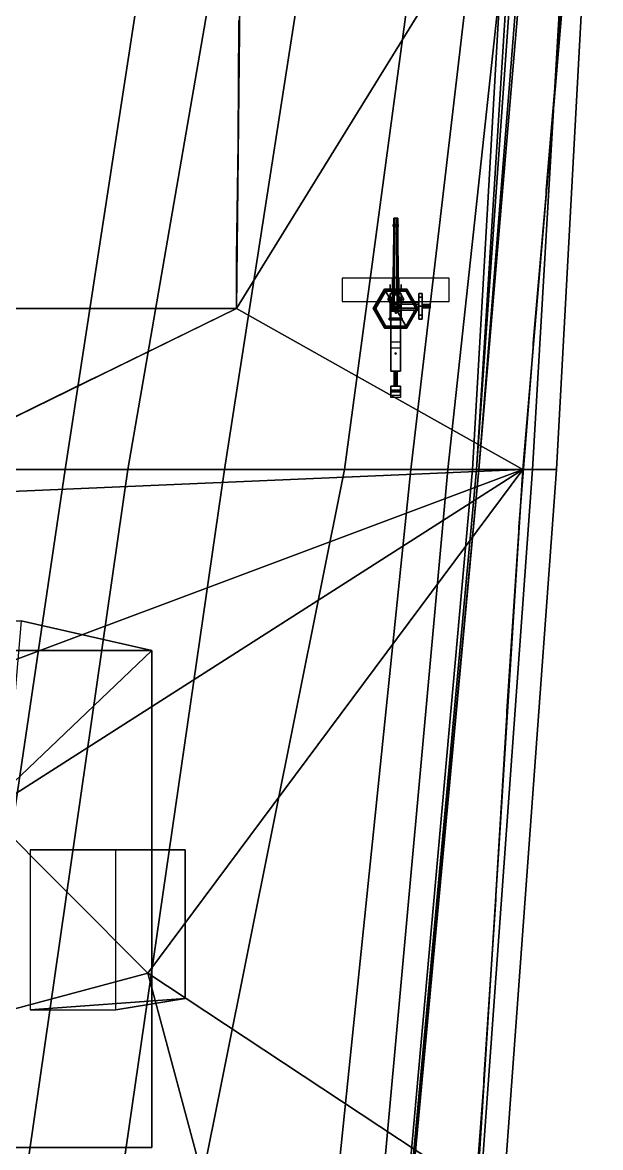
# Model space of a CAD drawing. Header units: millimetres. Extents: x -12 to 12, y -117 to 93.
# Drawn here: x 3.19 to 10.42, y -43.46 to -29.41 of the extents above; entities that cross this region are included whole.
import ezdxf

# ---------------------------------------------------------------- set-up
doc = ezdxf.new("R2010")
doc.units = ezdxf.units.MM
doc.header["$MEASUREMENT"] = 0
for name, color, linetype in [('barrel', 1, 'Continuous'), ('railings', 6, 'Continuous'), ('sleeve', 5, 'Continuous'), ('supersctucture', 3, 'Continuous'), ('turret', 2, 'Continuous')]:
    doc.layers.add(name, color=color, linetype=linetype)

msp = doc.modelspace()

# ---------------------------------------------------------------- linework, layer by layer
for points in [[(3.73, -34.99, -6.39), (1.73, -34.99, -6.88), (3.08, -25.93, -6.88), (5.12, -25.93, -6.51)], [(4.51, -34.99, -6.11), (3.73, -34.99, -6.39), (5.12, -25.93, -6.51), (6.08, -25.93, -6.11)], [(5.72, -34.99, -5.46), (4.51, -34.99, -6.11), (6.08, -25.93, -6.11), (7.13, -25.93, -5.56)], [(7.22, -34.99, -4.42), (5.72, -34.99, -5.46), (7.13, -25.93, -5.56), (8.44, -25.93, -4.42)], [(8.05, -34.99, -3.36), (7.22, -34.99, -4.42), (8.44, -25.93, -4.42), (9.11, -25.93, -3.36)], [(8.51, -34.99, -2.42), (8.05, -34.99, -3.36), (9.11, -25.93, -3.36), (9.49, -25.93, -2.42)], [(8.9, -34.99, -0.78), (8.51, -34.99, -2.42), (9.49, -25.93, -2.42), (9.67, -25.93, -1.25)], [(9.57, -34.99, 4.67), (8.82, -34.99, 1.34), (9.34, -25.93, 1.27), (10.1, -25.93, 4.67)], [(8.82, -34.99, 1.34), (8.82, -34.99, 1.03), (9.34, -25.93, 1.03), (9.34, -25.93, 1.27)], [(8.82, -34.99, 1.03), (8.87, -34.99, 0.7), (9.44, -25.93, 0.7), (9.34, -25.93, 1.03)], [(8.87, -34.99, 0.7), (8.9, -34.99, 0.39), (9.62, -25.93, -0.06), (9.51, -25.93, 0.39)], [(8.87, -34.99, 0.7), (8.87, -34.99, 0.7), (9.51, -25.93, 0.39), (9.44, -25.93, 0.7)], [(8.9, -34.99, -0.05), (8.9, -34.99, -0.78), (9.67, -25.93, -1.25), (9.67, -25.93, -0.38)], [(8.9, -34.99, 0.39), (8.9, -34.99, -0.05), (9.67, -25.93, -0.38), (9.62, -25.93, -0.06)], [(9.45, -34.99, 6.25), (9.87, -34.99, 5.92), (10.36, -25.93, 5.76), (10.22, -25.93, 6.17)], [(9.87, -34.99, 5.72), (9.57, -34.99, 4.67), (10.1, -25.93, 4.67), (10.36, -25.93, 5.57)], [(9.87, -34.99, 5.92), (9.87, -34.99, 5.72), (10.36, -25.93, 5.57), (10.36, -25.93, 5.76)], [(7.61, -32.98, 6.31), (7.735, -32.763, 6.31), (7.72, -32.738, 6.28), (7.58, -32.98, 6.28)], [(7.72, -32.738, 6.23), (7.58, -32.98, 6.23), (7.58, -32.98, 6.28), (7.72, -32.738, 6.28)], [(7.735, -32.763, 6.31), (7.985, -32.763, 6.31), (8, -32.738, 6.28), (7.72, -32.738, 6.28)], [(8, -32.738, 6.23), (7.72, -32.738, 6.23), (7.72, -32.738, 6.28), (8, -32.738, 6.28)], [(7.985, -32.763, 6.31), (8.11, -32.98, 6.31), (8.14, -32.98, 6.28), (8, -32.738, 6.28)], [(8.14, -32.98, 6.23), (8, -32.738, 6.23), (8, -32.738, 6.28), (8.14, -32.98, 6.28)], [(7.735, -32.763, 6.31), (7.61, -32.98, 6.31), (7.61, -32.98, 6.92), (7.735, -32.763, 6.92)], [(7.985, -32.763, 6.31), (7.735, -32.763, 6.31), (7.735, -32.763, 6.92), (7.985, -32.763, 6.92)], [(8.11, -32.98, 6.31), (7.985, -32.763, 6.31), (7.985, -32.763, 6.92), (8.11, -32.98, 6.92)], [(7.735, -33.197, 6.31), (7.61, -32.98, 6.31), (7.58, -32.98, 6.28), (7.72, -33.222, 6.28)], [(7.58, -32.98, 6.23), (7.72, -33.222, 6.23), (7.72, -33.222, 6.28), (7.58, -32.98, 6.28)], [(7.61, -32.98, 6.31), (7.735, -33.197, 6.31), (7.735, -33.197, 6.92), (7.61, -32.98, 6.92)], [(7.985, -33.197, 6.31), (8.11, -32.98, 6.31), (8.11, -32.98, 6.92), (7.985, -33.197, 6.92)], [(8.11, -32.98, 6.31), (7.985, -33.197, 6.31), (8, -33.222, 6.28), (8.14, -32.98, 6.28)], [(8, -33.222, 6.23), (8.14, -32.98, 6.23), (8.14, -32.98, 6.28), (8, -33.222, 6.28)], [(7.985, -33.197, 6.31), (7.735, -33.197, 6.31), (7.72, -33.222, 6.28), (8, -33.222, 6.28)], [(7.72, -33.222, 6.23), (8, -33.222, 6.23), (8, -33.222, 6.28), (7.72, -33.222, 6.28)], [(7.735, -33.197, 6.31), (7.985, -33.197, 6.31), (7.985, -33.197, 6.92), (7.735, -33.197, 6.92)], [(2.39, -44, -6.27), (0.81, -44, -6.98), (1.73, -34.99, -6.88), (3.73, -34.99, -6.39)], [(3.21, -44, -6.18), (2.39, -44, -6.27), (3.73, -34.99, -6.39), (4.51, -34.99, -6.11)], [(4.41, -44, -5.73), (3.21, -44, -6.18), (4.51, -34.99, -6.11), (5.72, -34.99, -5.46)], [(5.41, -44, -4.71), (4.41, -44, -5.73), (5.72, -34.99, -5.46), (7.22, -34.99, -4.42)], [(7.12, -44, -3.1), (5.41, -44, -4.71), (7.22, -34.99, -4.42), (8.05, -34.99, -3.36)], [(7.69, -44, -1.9), (7.12, -44, -3.1), (8.05, -34.99, -3.36), (8.51, -34.99, -2.42)], [(8.06, -44, -0.54), (7.69, -44, -1.9), (8.51, -34.99, -2.42), (8.9, -34.99, -0.78)], [(8.92, -44, 4.67), (8.01, -44, 1.34), (8.82, -34.99, 1.34), (9.57, -34.99, 4.67)], [(8.01, -44, 1.34), (8.01, -44, 0.95), (8.82, -34.99, 1.03), (8.82, -34.99, 1.34)], [(8.01, -44, 0.95), (8.04, -44, 0.7), (8.87, -34.99, 0.7), (8.82, -34.99, 1.03)], [(8.04, -44, 0.7), (8.05, -44, 0.39), (8.9, -34.99, 0.39), (8.87, -34.99, 0.7)], [(8.05, -44, 0.39), (8.06, -44, 0.14), (8.9, -34.99, -0.05), (8.9, -34.99, 0.39)], [(8.06, -44, 0.14), (8.06, -44, -0.54), (8.9, -34.99, -0.78), (8.9, -34.99, -0.05)], [(8.88, -44, 6.3), (9.21, -44, 5.92), (9.87, -34.99, 5.92), (9.45, -34.99, 6.25)], [(9.21, -44, 5.72), (8.92, -44, 4.67), (9.57, -34.99, 4.67), (9.87, -34.99, 5.72)], [(9.21, -44, 5.92), (9.21, -44, 5.72), (9.87, -34.99, 5.72), (9.87, -34.99, 5.92)], [(2.75, -39.267, 7.41), (-4.763, -41.28, 7.41), (-5.5, -44.03, 7.41), (4.763, -41.28, 7.41)], [(4.763, -41.28, 6.29), (2.75, -39.267, 6.28), (2.75, -39.267, 7.41), (4.763, -41.28, 7.41)], [(4.763, -41.28, 7.41), (-5.5, -44.03, 7.41), (-4.763, -46.78, 7.41), (5.5, -44.03, 7.41)], [(5.5, -44.03, 6.31), (4.763, -41.28, 6.29), (4.763, -41.28, 7.41), (5.5, -44.03, 7.41)]]:
    msp.add_3dface(points)
at = {"layer": 'barrel'}
for points in [[(7.872, -31.85, 7.268), (7.847, -31.85, 7.268), (7.835, -31.85, 7.29), (7.885, -31.85, 7.29)], [(7.885, -31.85, 7.29), (7.835, -31.85, 7.29), (7.847, -31.85, 7.312), (7.872, -31.85, 7.312)], [(7.835, -31.85, 7.29), (7.847, -31.85, 7.268), (7.847, -32.04, 7.268), (7.835, -32.04, 7.29)], [(7.847, -31.85, 7.312), (7.835, -31.85, 7.29), (7.835, -32.04, 7.29), (7.847, -32.04, 7.312)], [(7.847, -31.85, 7.268), (7.872, -31.85, 7.268), (7.872, -32.04, 7.268), (7.847, -32.04, 7.268)], [(7.872, -31.85, 7.312), (7.847, -31.85, 7.312), (7.847, -32.04, 7.312), (7.872, -32.04, 7.312)], [(7.872, -31.85, 7.268), (7.885, -31.85, 7.29), (7.885, -32.04, 7.29), (7.872, -32.04, 7.268)], [(7.885, -31.85, 7.29), (7.872, -31.85, 7.312), (7.872, -32.04, 7.312), (7.885, -32.04, 7.29)], [(7.89, -31.93, 7.29), (7.83, -31.93, 7.29), (7.845, -31.93, 7.316), (7.875, -31.93, 7.316)], [(7.875, -31.93, 7.264), (7.845, -31.93, 7.264), (7.83, -31.93, 7.29), (7.89, -31.93, 7.29)], [(7.83, -31.93, 7.29), (7.845, -31.93, 7.264), (7.845, -31.955, 7.264), (7.83, -31.955, 7.29)], [(7.845, -31.93, 7.316), (7.83, -31.93, 7.29), (7.83, -31.955, 7.29), (7.845, -31.955, 7.316)], [(7.89, -31.955, 7.29), (7.83, -31.955, 7.29), (7.845, -31.955, 7.264), (7.875, -31.955, 7.264)], [(7.875, -31.955, 7.316), (7.845, -31.955, 7.316), (7.83, -31.955, 7.29), (7.89, -31.955, 7.29)], [(7.83, -32.59, 7.29), (7.845, -32.59, 7.316), (7.847, -32.04, 7.312), (7.835, -32.04, 7.29)], [(7.845, -32.59, 7.264), (7.83, -32.59, 7.29), (7.835, -32.04, 7.29), (7.847, -32.04, 7.268)], [(7.845, -31.93, 7.264), (7.875, -31.93, 7.264), (7.875, -31.955, 7.264), (7.845, -31.955, 7.264)], [(7.875, -31.93, 7.316), (7.845, -31.93, 7.316), (7.845, -31.955, 7.316), (7.875, -31.955, 7.316)], [(7.845, -32.59, 7.316), (7.875, -32.59, 7.316), (7.872, -32.04, 7.312), (7.847, -32.04, 7.312)], [(7.875, -32.59, 7.264), (7.845, -32.59, 7.264), (7.847, -32.04, 7.268), (7.872, -32.04, 7.268)], [(7.875, -32.59, 7.316), (7.89, -32.59, 7.29), (7.885, -32.04, 7.29), (7.872, -32.04, 7.312)], [(7.89, -32.59, 7.29), (7.875, -32.59, 7.264), (7.872, -32.04, 7.268), (7.885, -32.04, 7.29)], [(7.875, -31.93, 7.264), (7.89, -31.93, 7.29), (7.89, -31.955, 7.29), (7.875, -31.955, 7.264)], [(7.89, -31.93, 7.29), (7.875, -31.93, 7.316), (7.875, -31.955, 7.316), (7.89, -31.955, 7.29)], [(7.83, -32.59, 7.29), (7.845, -32.59, 7.264), (7.842, -33.01, 7.26), (7.825, -33.01, 7.29)], [(7.845, -32.59, 7.316), (7.83, -32.59, 7.29), (7.825, -33.01, 7.29), (7.842, -33.01, 7.32)], [(7.845, -32.59, 7.264), (7.875, -32.59, 7.264), (7.877, -33.01, 7.26), (7.842, -33.01, 7.26)], [(7.875, -32.59, 7.316), (7.845, -32.59, 7.316), (7.842, -33.01, 7.32), (7.877, -33.01, 7.32)], [(7.875, -32.59, 7.264), (7.89, -32.59, 7.29), (7.895, -33.01, 7.29), (7.877, -33.01, 7.26)], [(7.89, -32.59, 7.29), (7.875, -32.59, 7.316), (7.877, -33.01, 7.32), (7.895, -33.01, 7.29)]]:
    msp.add_3dface(points, dxfattribs=at)
at = {"layer": 'railings'}
for points in [[(9.9, -29.59, 6.81), (9.9, -29.59, 6.86), (10.06, -27.73, 6.84), (10.06, -27.73, 6.79)], [(10.06, -27.73, 6.79), (10.06, -27.73, 6.84), (9.9, -29.59, 6.86), (9.9, -29.59, 6.81)], [(10.06, -27.73, 7.31), (10.06, -27.73, 7.36), (9.9, -29.59, 7.38), (9.9, -29.59, 7.33)], [(9.9, -29.59, 7.33), (9.9, -29.59, 7.38), (10.06, -27.73, 7.36), (10.06, -27.73, 7.31)], [(5.9, -29.43, 9.27), (5.9, -29.43, 9.32), (5.89, -30.86, 9.32), (5.89, -30.86, 9.27)], [(5.89, -30.86, 9.27), (5.89, -30.86, 9.32), (5.9, -29.43, 9.32), (5.9, -29.43, 9.27)], [(5.89, -30.86, 9.79), (5.89, -30.86, 9.84), (5.9, -29.43, 9.84), (5.9, -29.43, 9.79)], [(5.9, -29.43, 9.79), (5.9, -29.43, 9.84), (5.89, -30.86, 9.84), (5.89, -30.86, 9.79)], [(5.9, -29.43, 8.75), (5.9, -29.38, 8.75), (5.9, -29.38, 9.84), (5.9, -29.43, 9.84)], [(5.9, -29.43, 9.84), (5.9, -29.38, 9.84), (5.9, -29.38, 8.75), (5.9, -29.43, 8.75)], [(9.74, -31.5, 6.82), (9.74, -31.5, 6.87), (9.9, -29.64, 6.86), (9.9, -29.64, 6.81)], [(9.9, -29.64, 6.81), (9.9, -29.64, 6.86), (9.74, -31.5, 6.87), (9.74, -31.5, 6.82)], [(9.9, -29.64, 7.33), (9.9, -29.64, 7.38), (9.74, -31.5, 7.39), (9.74, -31.5, 7.34)], [(9.74, -31.5, 7.34), (9.74, -31.5, 7.39), (9.9, -29.64, 7.38), (9.9, -29.64, 7.33)], [(9.9, -29.64, 6.2), (9.9, -29.59, 6.2), (9.9, -29.59, 7.38), (9.9, -29.64, 7.38)], [(9.9, -29.64, 7.38), (9.9, -29.59, 7.38), (9.9, -29.59, 6.2), (9.9, -29.64, 6.2)], [(5.87, -32.34, 9.27), (5.87, -32.34, 9.32), (5.89, -30.91, 9.32), (5.89, -30.91, 9.27)], [(5.89, -30.91, 9.27), (5.89, -30.91, 9.32), (5.87, -32.34, 9.32), (5.87, -32.34, 9.27)], [(5.89, -30.91, 9.79), (5.89, -30.91, 9.84), (5.87, -32.34, 9.84), (5.87, -32.34, 9.79)], [(5.87, -32.34, 9.79), (5.87, -32.34, 9.84), (5.89, -30.91, 9.84), (5.89, -30.91, 9.79)], [(5.89, -30.91, 9.84), (5.89, -30.86, 9.84), (5.89, -30.86, 8.75), (5.89, -30.91, 8.75)], [(5.89, -30.91, 8.75), (5.89, -30.86, 8.75), (5.89, -30.86, 9.84), (5.89, -30.91, 9.84)], [(9.58, -33.41, 6.84), (9.58, -33.41, 6.89), (9.74, -31.55, 6.87), (9.74, -31.55, 6.82)], [(9.74, -31.55, 6.82), (9.74, -31.55, 6.87), (9.58, -33.41, 6.89), (9.58, -33.41, 6.84)], [(9.74, -31.55, 7.34), (9.74, -31.55, 7.39), (9.58, -33.41, 7.41), (9.58, -33.41, 7.36)], [(9.58, -33.41, 7.36), (9.58, -33.41, 7.41), (9.74, -31.55, 7.39), (9.74, -31.55, 7.34)], [(9.74, -31.55, 6.21), (9.74, -31.5, 6.21), (9.74, -31.5, 7.39), (9.74, -31.55, 7.39)], [(9.74, -31.55, 7.39), (9.74, -31.5, 7.39), (9.74, -31.5, 6.21), (9.74, -31.55, 6.21)], [(5.87, -32.39, 8.75), (5.87, -32.34, 8.75), (5.87, -32.34, 9.84), (5.87, -32.39, 9.84)], [(5.87, -32.39, 9.84), (5.87, -32.34, 9.84), (5.87, -32.34, 8.75), (5.87, -32.39, 8.75)], [(5.87, -32.39, 9.27), (5.87, -32.39, 9.32), (5.87, -32.98, 9.32), (5.87, -32.98, 9.27)], [(5.87, -32.98, 9.27), (5.87, -32.98, 9.32), (5.87, -32.39, 9.32), (5.87, -32.39, 9.27)], [(5.87, -32.98, 9.79), (5.87, -32.98, 9.84), (5.87, -32.39, 9.84), (5.87, -32.39, 9.79)], [(5.87, -32.39, 9.79), (5.87, -32.39, 9.84), (5.87, -32.98, 9.84), (5.87, -32.98, 9.79)], [(4.15, -33.82, 9.27), (4.15, -33.82, 9.32), (5.87, -32.98, 9.32), (5.87, -32.98, 9.27)], [(5.87, -32.98, 9.27), (5.87, -32.98, 9.32), (4.15, -33.82, 9.32), (4.15, -33.82, 9.27)], [(5.87, -32.98, 9.79), (5.87, -32.98, 9.84), (4.15, -33.82, 9.84), (4.15, -33.82, 9.79)], [(4.15, -33.82, 9.79), (4.15, -33.82, 9.84), (5.87, -32.98, 9.84), (5.87, -32.98, 9.79)], [(9.58, -33.46, 6.23), (9.58, -33.41, 6.23), (9.58, -33.41, 7.41), (9.58, -33.46, 7.41)], [(9.58, -33.46, 7.41), (9.58, -33.41, 7.41), (9.58, -33.41, 6.23), (9.58, -33.46, 6.23)], [(9.4, -35.71, 6.87), (9.4, -35.71, 6.92), (9.58, -33.46, 6.89), (9.58, -33.46, 6.84)], [(9.58, -33.46, 6.84), (9.58, -33.46, 6.89), (9.4, -35.71, 6.92), (9.4, -35.71, 6.87)], [(9.58, -33.46, 7.36), (9.58, -33.46, 7.41), (9.4, -35.71, 7.44), (9.4, -35.71, 7.39)], [(9.4, -35.71, 7.39), (9.4, -35.71, 7.44), (9.58, -33.46, 7.41), (9.58, -33.46, 7.36)], [(1.12, -35.3, 9.27), (1.12, -35.3, 9.32), (4.04, -33.87, 9.32), (4.04, -33.87, 9.27)], [(4.04, -33.87, 9.27), (4.04, -33.87, 9.32), (1.12, -35.3, 9.32), (1.12, -35.3, 9.27)], [(4.04, -33.87, 9.79), (4.04, -33.87, 9.84), (1.12, -35.3, 9.84), (1.12, -35.3, 9.79)], [(1.12, -35.3, 9.79), (1.12, -35.3, 9.84), (4.04, -33.87, 9.84), (4.04, -33.87, 9.79)], [(4.04, -33.87, 9.84), (4.15, -33.82, 9.84), (4.15, -33.82, 8.75), (4.04, -33.87, 8.75)], [(4.04, -33.87, 8.75), (4.15, -33.82, 8.75), (4.15, -33.82, 9.84), (4.04, -33.87, 9.84)], [(9.25, -38.01, 6.88), (9.25, -38.01, 6.93), (9.4, -35.76, 6.92), (9.4, -35.76, 6.87)], [(9.4, -35.76, 6.87), (9.4, -35.76, 6.92), (9.25, -38.01, 6.93), (9.25, -38.01, 6.88)], [(9.4, -35.76, 7.39), (9.4, -35.76, 7.44), (9.25, -38.01, 7.45), (9.25, -38.01, 7.4)], [(9.25, -38.01, 7.4), (9.25, -38.01, 7.45), (9.4, -35.76, 7.44), (9.4, -35.76, 7.39)], [(9.4, -35.76, 6.26), (9.4, -35.71, 6.26), (9.4, -35.71, 7.44), (9.4, -35.76, 7.44)], [(9.4, -35.76, 7.44), (9.4, -35.71, 7.44), (9.4, -35.71, 6.26), (9.4, -35.76, 6.26)], [(9.11, -40.31, 6.89), (9.11, -40.31, 6.94), (9.25, -38.06, 6.93), (9.25, -38.06, 6.88)], [(9.25, -38.06, 6.88), (9.25, -38.06, 6.93), (9.11, -40.31, 6.94), (9.11, -40.31, 6.89)], [(9.25, -38.06, 7.4), (9.25, -38.06, 7.45), (9.11, -40.31, 7.46), (9.11, -40.31, 7.41)], [(9.11, -40.31, 7.41), (9.11, -40.31, 7.46), (9.25, -38.06, 7.45), (9.25, -38.06, 7.4)], [(9.25, -38.06, 6.27), (9.25, -38.01, 6.27), (9.25, -38.01, 7.45), (9.25, -38.06, 7.45)], [(9.25, -38.06, 7.45), (9.25, -38.01, 7.45), (9.25, -38.01, 6.27), (9.25, -38.06, 6.27)], [(9.11, -40.36, 6.28), (9.11, -40.31, 6.28), (9.11, -40.31, 7.46), (9.11, -40.36, 7.46)], [(9.11, -40.36, 7.46), (9.11, -40.31, 7.46), (9.11, -40.31, 6.28), (9.11, -40.36, 6.28)], [(8.96, -42.61, 6.9), (8.96, -42.61, 6.95), (9.11, -40.36, 6.94), (9.11, -40.36, 6.89)], [(9.11, -40.36, 6.89), (9.11, -40.36, 6.94), (8.96, -42.61, 6.95), (8.96, -42.61, 6.9)], [(9.11, -40.36, 7.41), (9.11, -40.36, 7.46), (8.96, -42.61, 7.47), (8.96, -42.61, 7.42)], [(8.96, -42.61, 7.42), (8.96, -42.61, 7.47), (9.11, -40.36, 7.46), (9.11, -40.36, 7.41)], [(8.79, -44.91, 6.92), (8.79, -44.91, 6.97), (8.96, -42.66, 6.95), (8.96, -42.66, 6.9)], [(8.96, -42.66, 6.9), (8.96, -42.66, 6.95), (8.79, -44.91, 6.97), (8.79, -44.91, 6.92)], [(8.96, -42.66, 7.42), (8.96, -42.66, 7.47), (8.79, -44.91, 7.49), (8.79, -44.91, 7.44)], [(8.79, -44.91, 7.44), (8.79, -44.91, 7.49), (8.96, -42.66, 7.47), (8.96, -42.66, 7.42)], [(8.96, -42.66, 6.29), (8.96, -42.61, 6.29), (8.96, -42.61, 7.47), (8.96, -42.66, 7.47)], [(8.96, -42.66, 7.47), (8.96, -42.61, 7.47), (8.96, -42.61, 6.29), (8.96, -42.66, 6.29)]]:
    msp.add_3dface(points, dxfattribs=at)
at = {"layer": 'sleeve'}
for points in [[(7.92, -33.01, 7.26), (7.92, -33.1, 7.21), (7.8, -33.1, 7.21), (7.8, -33.01, 7.26)], [(7.92, -33.01, 7.32), (7.92, -33.01, 7.26), (7.8, -33.01, 7.26), (7.8, -33.01, 7.32)], [(7.8, -33.01, 7.26), (7.8, -33.1, 7.21), (7.8, -33.1, 7.36), (7.8, -33.01, 7.32)], [(7.8, -33.01, 7.32), (7.8, -33.1, 7.36), (7.92, -33.1, 7.36), (7.92, -33.01, 7.32)], [(7.85, -33.03, 7.46), (7.86, -33.04, 7.46), (7.87, -33.03, 7.46), (7.86, -33.02, 7.46)], [(7.86, -33.02, 7.32), (7.85, -33.03, 7.32), (7.85, -33.03, 7.46), (7.86, -33.02, 7.46)], [(7.87, -33.03, 7.32), (7.86, -33.02, 7.32), (7.86, -33.02, 7.46), (7.87, -33.03, 7.46)], [(7.92, -33.1, 7.36), (7.92, -33.1, 7.21), (7.92, -33.01, 7.26), (7.92, -33.01, 7.32)], [(7.78, -33.12, 7.29), (7.78, -33.11, 7.3), (7.78, -33.1, 7.29), (7.78, -33.11, 7.28)], [(7.94, -33.1, 7.29), (7.94, -33.11, 7.28), (7.78, -33.11, 7.28), (7.78, -33.1, 7.29)], [(7.94, -33.11, 7.3), (7.94, -33.1, 7.29), (7.78, -33.1, 7.29), (7.78, -33.11, 7.3)], [(7.94, -33.11, 7.28), (7.94, -33.12, 7.29), (7.78, -33.12, 7.29), (7.78, -33.11, 7.28)], [(7.94, -33.12, 7.29), (7.94, -33.11, 7.3), (7.78, -33.11, 7.3), (7.78, -33.12, 7.29)], [(7.92, -33.1, 7.21), (7.92, -33.76, 7.21), (7.8, -33.76, 7.21), (7.8, -33.1, 7.21)], [(7.8, -33.1, 7.36), (7.8, -33.76, 7.36), (7.92, -33.76, 7.36), (7.92, -33.1, 7.36)], [(7.8, -33.1, 7.21), (7.8, -33.76, 7.21), (7.8, -33.76, 7.36), (7.8, -33.1, 7.36)], [(7.85, -33.03, 7.32), (7.86, -33.04, 7.33), (7.86, -33.04, 7.46), (7.85, -33.03, 7.46)], [(7.86, -33.04, 7.33), (7.87, -33.03, 7.32), (7.87, -33.03, 7.46), (7.86, -33.04, 7.46)], [(7.92, -33.76, 7.36), (7.92, -33.76, 7.21), (7.92, -33.1, 7.21), (7.92, -33.1, 7.36)], [(7.94, -33.11, 7.28), (7.94, -33.1, 7.29), (7.94, -33.11, 7.3), (7.94, -33.12, 7.29)], [(7.8, -33.4, 7.36), (7.8, -33.47, 7.48), (7.92, -33.47, 7.48), (7.92, -33.4, 7.36)], [(7.85, -33.54, 7.53), (7.86, -33.55, 7.53), (7.87, -33.54, 7.53), (7.86, -33.53, 7.53)], [(7.86, -33.53, 7.36), (7.85, -33.54, 7.36), (7.85, -33.54, 7.53), (7.86, -33.53, 7.53)], [(7.85, -33.54, 7.36), (7.86, -33.55, 7.36), (7.86, -33.55, 7.53), (7.85, -33.54, 7.53)], [(7.87, -33.54, 7.36), (7.86, -33.53, 7.36), (7.86, -33.53, 7.53), (7.87, -33.54, 7.53)], [(7.86, -33.55, 7.36), (7.87, -33.54, 7.36), (7.87, -33.54, 7.53), (7.86, -33.55, 7.53)], [(7.8, -33.76, 7.36), (7.8, -33.76, 7.21), (7.92, -33.76, 7.21), (7.92, -33.76, 7.36)], [(7.84, -33.76, 7.28), (7.86, -33.76, 7.26), (7.86, -33.95, 7.26), (7.84, -33.95, 7.28)], [(7.86, -33.76, 7.3), (7.84, -33.76, 7.28), (7.84, -33.95, 7.28), (7.86, -33.95, 7.3)], [(7.86, -33.79, 7.21), (7.87, -33.8, 7.21), (7.86, -33.81, 7.21), (7.85, -33.8, 7.21)], [(7.85, -33.8, 7.41), (7.86, -33.81, 7.41), (7.87, -33.8, 7.41), (7.86, -33.79, 7.41)], [(7.86, -33.79, 7.21), (7.85, -33.8, 7.21), (7.85, -33.8, 7.41), (7.86, -33.79, 7.41)], [(7.85, -33.8, 7.21), (7.86, -33.81, 7.21), (7.86, -33.81, 7.41), (7.85, -33.8, 7.41)], [(7.86, -33.76, 7.26), (7.88, -33.76, 7.28), (7.88, -33.95, 7.28), (7.86, -33.95, 7.26)], [(7.88, -33.76, 7.28), (7.86, -33.76, 7.3), (7.86, -33.95, 7.3), (7.88, -33.95, 7.28)], [(7.87, -33.8, 7.21), (7.86, -33.79, 7.21), (7.86, -33.79, 7.41), (7.87, -33.8, 7.41)], [(7.86, -33.81, 7.21), (7.87, -33.8, 7.21), (7.87, -33.8, 7.41), (7.86, -33.81, 7.41)], [(7.8, -33.95, 7.23), (7.8, -34, 7.16), (7.92, -34, 7.16), (7.92, -33.95, 7.23)], [(7.8, -34.02, 7.38), (7.8, -33.95, 7.31), (7.92, -33.95, 7.31), (7.92, -34.02, 7.38)], [(7.8, -33.95, 7.31), (7.8, -33.95, 7.23), (7.92, -33.95, 7.23), (7.92, -33.95, 7.31)], [(7.8, -34, 7.16), (7.8, -34.06, 7.13), (7.92, -34.06, 7.13), (7.92, -34, 7.16)], [(7.8, -34.09, 7.38), (7.8, -34.02, 7.38), (7.92, -34.02, 7.38), (7.92, -34.09, 7.38)]]:
    msp.add_3dface(points, dxfattribs=at)
at = {"layer": 'supersctucture'}
for points in [[(-6.13, -9.15, 8.75), (-5.87, -32.98, 8.75), (5.87, -32.98, 8.75), (6.13, -9.15, 8.75)], [(5.87, -32.98, 8.75), (5.87, -32.98, 6.18), (6.13, -9.15, 6.09), (6.13, -9.15, 8.75)], [(5.87, -32.98, 6.18), (10.22, -25.93, 6.17), (10.42, -16.72, 6.13), (6.13, -9.15, 6.09)], [(5.87, -32.98, 6.18), (9.45, -34.99, 6.25), (10.22, -25.93, 6.17), (5.87, -32.98, 6.18)], [(1.02, -35.35, 8.75), (5.87, -32.98, 8.75), (-5.87, -32.98, 8.75), (-1.02, -35.35, 8.75)], [(1.02, -35.35, 6.26), (5.87, -32.98, 6.18), (5.87, -32.98, 8.75), (1.02, -35.35, 8.75)], [(9.45, -34.99, 6.25), (9.45, -34.99, 6.25), (5.87, -32.98, 6.18), (1.02, -35.35, 6.26)], [(9.45, -34.99, 6.25), (9.45, -34.99, 6.25), (0, -38.53, 6.27), (2.75, -39.267, 6.28)], [(9.45, -34.99, 6.25), (1.02, -35.35, 6.26), (0, -38.53, 6.27)], [(9.45, -34.99, 6.25), (9.45, -34.99, 6.25), (2.75, -39.267, 6.28), (4.763, -41.28, 6.29)], [(9.45, -34.99, 6.25), (9.45, -34.99, 6.25), (4.763, -41.28, 6.29), (8.88, -44, 6.3)], [(4.763, -41.28, 6.29), (4.763, -41.28, 6.29), (5.5, -44.03, 6.31), (8.88, -44, 6.3)]]:
    msp.add_3dface(points, dxfattribs=at)
at = {"layer": 'turret'}
for points in [[(7.82, -32.6, 6.65), (7.19, -32.6, 6.65), (7.19, -32.89, 7.61), (7.82, -32.89, 7.61)], [(7.9, -32.6, 6.65), (7.82, -32.6, 6.65), (7.82, -32.76, 7.18), (7.9, -32.76, 7.18)], [(8.53, -32.6, 6.65), (7.9, -32.6, 6.65), (7.9, -32.89, 7.61), (8.53, -32.89, 7.61)], [(7.79, -32.76, 6.92), (7.79, -32.68, 6.91), (7.79, -32.71, 7.01), (7.79, -32.76, 6.96)], [(7.93, -32.76, 6.92), (7.93, -32.68, 6.91), (7.93, -32.71, 7.01), (7.93, -32.76, 6.96)], [(7.73, -33.205, 6.92), (7.6, -32.98, 6.92), (7.73, -32.755, 6.92), (7.99, -33.205, 6.92)], [(7.6, -32.98, 6.96), (7.73, -33.205, 6.96), (7.99, -33.205, 6.96), (7.73, -32.755, 6.96)], [(7.73, -32.755, 6.92), (7.6, -32.98, 6.92), (7.6, -32.98, 6.96), (7.73, -32.755, 6.96)], [(7.99, -33.205, 6.92), (7.73, -32.755, 6.92), (7.99, -32.755, 6.92), (8.12, -32.98, 6.92)], [(7.73, -32.755, 6.96), (7.99, -33.205, 6.96), (8.12, -32.98, 6.96), (7.99, -32.755, 6.96)], [(7.99, -32.755, 6.92), (7.73, -32.755, 6.92), (7.73, -32.755, 6.96), (7.99, -32.755, 6.96)], [(7.81, -32.773, 6.96), (7.76, -32.86, 6.96), (7.76, -32.86, 7.05), (7.81, -32.773, 7.05)], [(7.8, -32.86, 7.09), (7.83, -32.808, 7.09), (7.81, -32.773, 7.05), (7.76, -32.86, 7.05)], [(7.76, -32.86, 6.96), (7.81, -32.947, 6.96), (7.81, -32.947, 7.05), (7.76, -32.86, 7.05)], [(7.83, -32.912, 7.09), (7.8, -32.86, 7.09), (7.76, -32.86, 7.05), (7.81, -32.947, 7.05)], [(7.79, -32.96, 7.11), (7.79, -32.79, 7.11), (7.79, -32.79, 7.14), (7.79, -32.94, 7.18)], [(7.79, -32.96, 7.11), (7.79, -32.79, 7.11), (7.93, -32.79, 7.11), (7.93, -32.96, 7.11)], [(7.83, -32.808, 7.09), (7.8, -32.86, 7.09), (7.8, -32.86, 7.11), (7.83, -32.808, 7.11)], [(7.8, -32.86, 7.09), (7.83, -32.912, 7.09), (7.83, -32.912, 7.11), (7.8, -32.86, 7.11)], [(7.91, -32.773, 6.96), (7.81, -32.773, 6.96), (7.81, -32.773, 7.05), (7.91, -32.773, 7.05)], [(7.83, -32.808, 7.09), (7.89, -32.808, 7.09), (7.91, -32.773, 7.05), (7.81, -32.773, 7.05)], [(7.89, -32.808, 7.09), (7.83, -32.808, 7.09), (7.83, -32.808, 7.11), (7.89, -32.808, 7.11)], [(7.89, -32.808, 7.09), (7.92, -32.86, 7.09), (7.96, -32.86, 7.05), (7.91, -32.773, 7.05)], [(7.92, -32.86, 7.09), (7.89, -32.808, 7.09), (7.89, -32.808, 7.11), (7.92, -32.86, 7.11)], [(7.89, -32.912, 7.09), (7.92, -32.86, 7.09), (7.92, -32.86, 7.11), (7.89, -32.912, 7.11)], [(7.92, -32.86, 7.09), (7.89, -32.912, 7.09), (7.91, -32.947, 7.05), (7.96, -32.86, 7.05)], [(7.96, -32.86, 6.96), (7.91, -32.773, 6.96), (7.91, -32.773, 7.05), (7.96, -32.86, 7.05)], [(7.91, -32.947, 6.96), (7.96, -32.86, 6.96), (7.96, -32.86, 7.05), (7.91, -32.947, 7.05)], [(7.93, -32.96, 7.11), (7.93, -32.79, 7.11), (7.93, -32.79, 7.14), (7.93, -32.94, 7.18)], [(8.12, -32.98, 6.92), (7.99, -32.755, 6.92), (7.99, -32.755, 6.96), (8.12, -32.98, 6.96)], [(8.15, -32.95, 7.16), (8.15, -32.837, 7.113), (8.15, -32.79, 7), (8.15, -33.063, 7.113)], [(8.15, -32.79, 7), (8.15, -32.837, 7.113), (8.19, -32.837, 7.113), (8.19, -32.79, 7)], [(8.15, -33.063, 7.113), (8.15, -32.79, 7), (8.15, -32.837, 6.887), (8.15, -33.11, 7)], [(8.15, -32.837, 6.887), (8.15, -32.79, 7), (8.19, -32.79, 7), (8.19, -32.837, 6.887)], [(8.15, -32.95, 6.84), (8.15, -32.837, 6.887), (8.19, -32.837, 6.887), (8.19, -32.95, 6.84)], [(8.15, -32.837, 7.113), (8.15, -32.95, 7.16), (8.19, -32.95, 7.16), (8.19, -32.837, 7.113)], [(8.15, -33.11, 7), (8.15, -32.837, 6.887), (8.15, -32.95, 6.84), (8.15, -33.063, 6.887)], [(8.19, -33.063, 7.113), (8.19, -32.79, 7), (8.19, -32.837, 7.113), (8.19, -32.95, 7.16)], [(8.19, -33.11, 7), (8.19, -32.837, 6.887), (8.19, -32.79, 7), (8.19, -33.063, 7.113)], [(8.19, -33.063, 6.887), (8.19, -32.95, 6.84), (8.19, -32.837, 6.887), (8.19, -33.11, 7)], [(7.6, -32.98, 6.92), (7.73, -33.205, 6.92), (7.73, -33.205, 6.96), (7.6, -32.98, 6.96)], [(7.79, -33.02, 7.15), (7.79, -32.96, 7.11), (7.79, -32.94, 7.18), (7.79, -32.98, 7.2)], [(7.79, -33.06, 7.2), (7.79, -33.02, 7.15), (7.79, -32.98, 7.2), (7.79, -33.01, 7.27)], [(7.79, -33.06, 7.26), (7.79, -33.06, 7.2), (7.79, -33.01, 7.27), (7.79, -33.06, 7.29)], [(7.81, -32.925, 7.043), (7.81, -32.9, 7), (7.81, -32.925, 6.957), (7.81, -32.975, 7.043)], [(7.81, -32.925, 6.957), (7.81, -32.9, 7), (8.15, -32.9, 7), (8.15, -32.925, 6.957)], [(7.81, -32.9, 7), (7.81, -32.925, 7.043), (8.15, -32.925, 7.043), (8.15, -32.9, 7)], [(7.89, -32.912, 7.09), (7.83, -32.912, 7.09), (7.81, -32.947, 7.05), (7.91, -32.947, 7.05)], [(7.81, -32.975, 7.043), (7.81, -32.925, 6.957), (7.81, -32.975, 6.957), (7.81, -33, 7)], [(7.81, -32.975, 6.957), (7.81, -32.925, 6.957), (8.15, -32.925, 6.957), (8.15, -32.975, 6.957)], [(7.81, -32.925, 7.043), (7.81, -32.975, 7.043), (8.15, -32.975, 7.043), (8.15, -32.925, 7.043)], [(7.81, -32.947, 6.96), (7.91, -32.947, 6.96), (7.91, -32.947, 7.05), (7.81, -32.947, 7.05)], [(7.81, -33, 7), (7.81, -32.975, 6.957), (8.15, -32.975, 6.957), (8.15, -33, 7)], [(7.81, -32.975, 7.043), (7.81, -33, 7), (8.15, -33, 7), (8.15, -32.975, 7.043)], [(7.83, -32.912, 7.09), (7.89, -32.912, 7.09), (7.89, -32.912, 7.11), (7.83, -32.912, 7.11)], [(7.93, -33.02, 7.15), (7.93, -32.96, 7.11), (7.93, -32.94, 7.18), (7.93, -32.98, 7.2)], [(7.93, -33.06, 7.2), (7.93, -33.02, 7.15), (7.93, -32.98, 7.2), (7.93, -33.01, 7.27)], [(7.93, -33.06, 7.26), (7.93, -33.06, 7.2), (7.93, -33.01, 7.27), (7.93, -33.06, 7.29)], [(7.99, -33.205, 6.92), (8.12, -32.98, 6.92), (8.12, -32.98, 6.96), (7.99, -33.205, 6.96)], [(8.15, -33.063, 6.887), (8.15, -32.95, 6.84), (8.19, -32.95, 6.84), (8.19, -33.063, 6.887)], [(8.15, -32.95, 7.16), (8.15, -33.063, 7.113), (8.19, -33.063, 7.113), (8.19, -32.95, 7.16)], [(8.19, -32.93, 6.88), (8.19, -32.95, 6.9), (8.29, -32.95, 6.9), (8.29, -32.93, 6.88)], [(8.19, -32.95, 6.86), (8.19, -32.93, 6.88), (8.29, -32.93, 6.88), (8.29, -32.95, 6.86)], [(8.19, -32.95, 6.9), (8.19, -32.97, 6.88), (8.29, -32.97, 6.88), (8.29, -32.95, 6.9)], [(8.19, -32.97, 6.88), (8.19, -32.95, 6.86), (8.29, -32.95, 6.86), (8.29, -32.97, 6.88)], [(8.29, -32.97, 6.88), (8.29, -32.95, 6.86), (8.29, -32.93, 6.88), (8.29, -32.95, 6.9)], [(7.79, -33.13, 7.27), (7.79, -33.06, 7.26), (7.79, -33.06, 7.29), (7.79, -33.11, 7.32)], [(7.93, -33.13, 7.27), (7.93, -33.06, 7.26), (7.93, -33.06, 7.29), (7.93, -33.11, 7.32)], [(8.15, -33.063, 7.113), (8.15, -33.11, 7), (8.19, -33.11, 7), (8.19, -33.063, 7.113)], [(8.15, -33.11, 7), (8.15, -33.063, 6.887), (8.19, -33.063, 6.887), (8.19, -33.11, 7)], [(7.73, -33.205, 6.92), (7.99, -33.205, 6.92), (7.99, -33.205, 6.96), (7.73, -33.205, 6.96)], [(-4.81, -37.25, 7.41), (-3.18, -36.88, 7.41), (3.18, -36.88, 7.41), (4.81, -37.25, 7.41)], [(4.81, -37.25, 9.15), (3.18, -36.88, 10.22), (3, -38.98, 10.85)], [(4.81, -37.25, 7.41), (3.18, -36.88, 7.41), (3.18, -36.88, 10.22), (4.81, -37.25, 9.15)], [(-4.81, -43.46, 7.41), (-4.81, -37.25, 7.41), (4.81, -37.25, 7.41), (4.81, -43.46, 7.41)], [(4.81, -43.46, 9.15), (4.81, -37.25, 9.15), (3, -38.98, 10.85), (3, -43.46, 10.78)], [(4.81, -43.46, 7.41), (4.81, -37.25, 7.41), (4.81, -37.25, 9.15), (4.81, -43.46, 9.15)], [(4.36, -39.74, 9.57), (3.29, -39.74, 10.57), (5.23, -39.74, 10.57), (5.23, -39.74, 9.57)], [(5.23, -41.6, 10.57), (5.23, -39.74, 10.57), (3.29, -39.74, 10.57), (3.29, -41.74, 10.57)], [(4.36, -41.74, 9.57), (4.36, -39.74, 9.57), (5.23, -39.74, 9.57), (5.23, -41.6, 9.57)], [(5.23, -39.74, 9.57), (5.23, -39.74, 10.57), (5.23, -41.6, 10.57), (5.23, -41.6, 9.57)], [(5.23, -41.6, 9.57), (5.23, -41.6, 10.57), (3.29, -41.74, 10.57), (4.36, -41.74, 9.57)]]:
    msp.add_3dface(points, dxfattribs=at)

doc.saveas('drawing.dxf')
